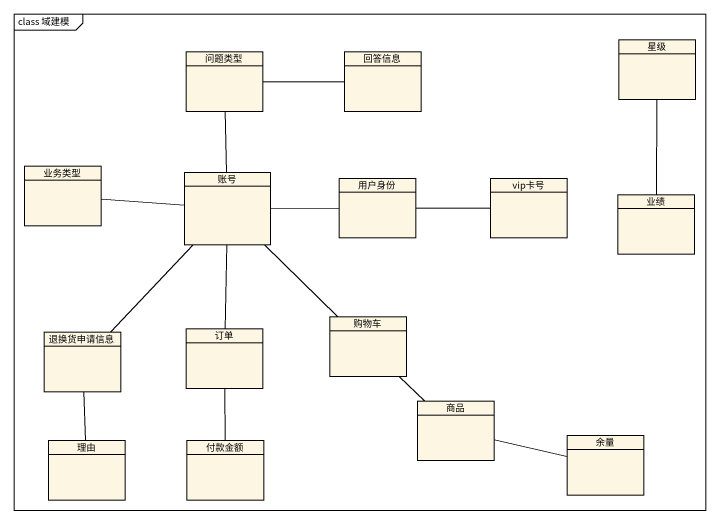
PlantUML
@startuml
mainframe class 域建模
hide circle
hide empty members
class 问题类型
class 回答信息
class 星级
class 业务类型
class 账号
class 用户身份
class vip卡号
class 业绩
class 退换货申请信息
class 订单
class 购物车
class 商品
class 理由
class 付款金额
class 余量
问题类型 -right- 回答信息
问题类型 -- 账号
星级 -- 业绩
业务类型 -right- 账号
账号 -right- 用户身份
账号 -- 订单
账号 -- 购物车
用户身份 -right- vip卡号
退换货申请信息 -up- 账号
退换货申请信息 -- 理由
订单 -- 付款金额
购物车 -- 商品
商品 -right- 余量
@enduml
